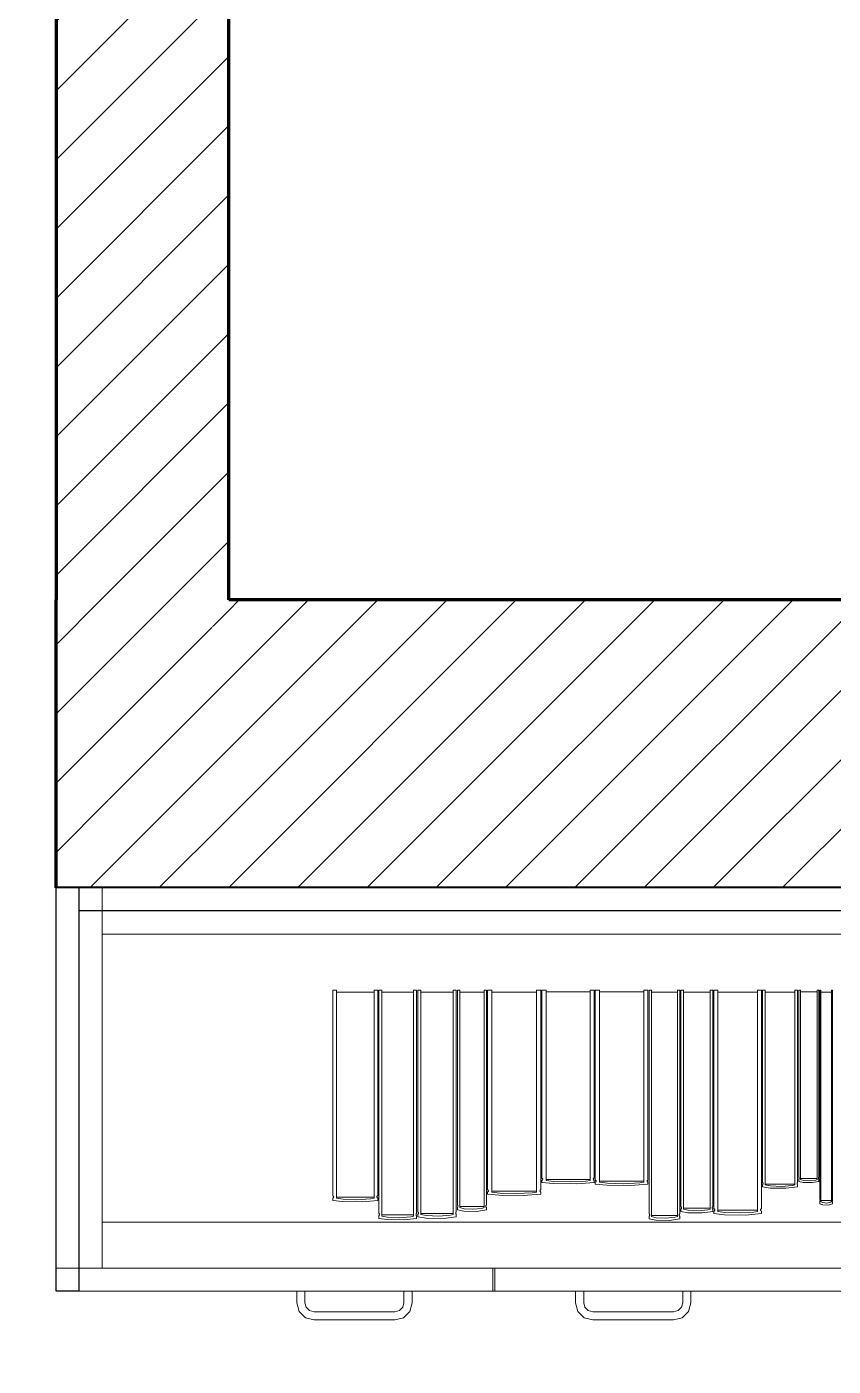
# Model space of a CAD drawing. Header units: inches. Extents: x -19 to 5698, y -728 to 92.
# Drawn here: x 323.095 to 323.795, y 11.035 to 12.197 of the extents above; entities that cross this region are included whole.
import ezdxf

# ---------------------------------------------------------------- set-up
doc = ezdxf.new("R2010")
doc.units = ezdxf.units.IN
doc.header["$MEASUREMENT"] = 0
doc.set_wipeout_variables(frame=1)
doc.linetypes.add('HIDDEN', pattern=[0.375, 0.25, -0.125])
doc.linetypes.add('Wipeout_Contour', pattern=[1, 0, -1])
doc.layers.add('00 conduct tomacorr', color=120, linetype='HIDDEN', lineweight=30)
for name, color, linetype in [('02 _ ARQ _ ZON _ Espacio.3D', 7, 'Continuous'), ('08 _ STR _ EXT _ 07 Losa Aligerada', 7, 'Continuous'), ('Estructura - 04 MURO', 7, 'Continuous'), ('Interior - Mobiliario', 7, 'Continuous')]:
    doc.layers.add(name, color=color, linetype=linetype)
pattern_1 = [(45, (277.50006, 1e-08), (-0.030052038, 0.030052038), [])]

msp = doc.modelspace()

# ---------------------------------------------------------------- linework, layer by layer
at = {"layer": '02 _ ARQ _ ZON _ Espacio.3D', "color": 254, "linetype": 'Continuous', "lineweight": 0, "flags": 128}
msp.add_lwpolyline([(321.57, 16.9), (321.22, 16.9), (321.22, 7.7), (321.57, 7.7), (321.57, 8.1), (322.07, 8.1), (322.07, 7.35), (328.17, 7.35), (328.17, 7.7), (328.57, 7.7), (328.57, 8.1), (328.92, 8.1), (328.92, 11.45), (323.12, 11.45), (323.12, 16.1), (321.57, 16.1)], close=True, dxfattribs=at)
at = {"layer": '08 _ STR _ EXT _ 07 Losa Aligerada', "color": 7, "linetype": 'Continuous', "lineweight": 18, "flags": 128}
msp.add_lwpolyline([(323.27, 11.7), (323.27, 12.6005), (324.77, 12.6005), (324.77, 11.7)], close=True, dxfattribs=at)
at = {"layer": 'Interior - Mobiliario', "color": 175, "linetype": 'Continuous', "lineweight": 13}
for p, q in [((323.14, 11.43), (323.14, 11.12)), ((324.6, 11.43), (323.14, 11.43)), ((323.16, 11.41), (323.16, 11.16)), ((323.16, 11.41), (324.58, 11.41)), ((323.3634, 11.3613), (323.3603, 11.3613)), ((323.3603, 11.3613), (323.3603, 11.1828)), ((323.3634, 11.1806), (323.3634, 11.3613)), ((323.3961, 11.3595), (323.3634, 11.3595)), ((323.3992, 11.3613), (323.3961, 11.3613)), ((323.3961, 11.3613), (323.3961, 11.1806)), ((323.3992, 11.1828), (323.3992, 11.3613)), ((323.4028, 11.3613), (323.4002, 11.3613)), ((323.4002, 11.3613), (323.4002, 11.1676)), ((323.4028, 11.1652), (323.4028, 11.3613)), ((323.4304, 11.3594), (323.4028, 11.3594)), ((323.433, 11.3613), (323.4304, 11.3613)), ((323.4304, 11.3613), (323.4304, 11.1652)), ((323.433, 11.1676), (323.433, 11.3613)), ((323.4367, 11.3613), (323.434, 11.3613)), ((323.434, 11.3613), (323.434, 11.1689)), ((323.4367, 11.1665), (323.4367, 11.3613)), ((323.4648, 11.3594), (323.4367, 11.3594)), ((323.4674, 11.3613), (323.4648, 11.3613)), ((323.4648, 11.3613), (323.4648, 11.1665)), ((323.4674, 11.1689), (323.4674, 11.3613)), ((323.4704, 11.3613), (323.4684, 11.3613)), ((323.4684, 11.3613), (323.4684, 11.1748)), ((323.4704, 11.1725), (323.4704, 11.3613)), ((323.4915, 11.3594), (323.4704, 11.3594)), ((323.4935, 11.3613), (323.4915, 11.3613)), ((323.4915, 11.3613), (323.4915, 11.1725)), ((323.4935, 11.1748), (323.4935, 11.3613)), ((323.4982, 11.3613), (323.4945, 11.3613)), ((323.4945, 11.3613), (323.4945, 11.188)), ((323.4982, 11.1859), (323.4982, 11.3613)), ((323.5371, 11.3596), (323.4982, 11.3596)), ((323.5408, 11.3613), (323.5371, 11.3613)), ((323.5371, 11.3613), (323.5371, 11.1859)), ((323.5408, 11.188), (323.5408, 11.3613)), ((323.5454, 11.3613), (323.5418, 11.3613)), ((323.5418, 11.3613), (323.5418, 11.1981)), ((323.5454, 11.1961), (323.5454, 11.3613)), ((323.5835, 11.3597), (323.5454, 11.3597)), ((323.5871, 11.3613), (323.5835, 11.3613)), ((323.5835, 11.3613), (323.5835, 11.1961)), ((323.5871, 11.1981), (323.5871, 11.3613)), ((323.5918, 11.3613), (323.5881, 11.3613)), ((323.5881, 11.3613), (323.5881, 11.1966)), ((323.5918, 11.1945), (323.5918, 11.3613)), ((323.6302, 11.3597), (323.5918, 11.3597)), ((323.6338, 11.3613), (323.6302, 11.3613)), ((323.6302, 11.3613), (323.6302, 11.1945)), ((323.6338, 11.1966), (323.6338, 11.3613)), ((323.6369, 11.3613), (323.6348, 11.3613)), ((323.6348, 11.3613), (323.6348, 11.1671)), ((323.6369, 11.1648), (323.6369, 11.3613)), ((323.6593, 11.3594), (323.6369, 11.3594)), ((323.6614, 11.3613), (323.6593, 11.3613)), ((323.6593, 11.3613), (323.6593, 11.1648)), ((323.6614, 11.1671), (323.6614, 11.3613)), ((323.6646, 11.3613), (323.6624, 11.3613)), ((323.6624, 11.3613), (323.6624, 11.1734)), ((323.6646, 11.1711), (323.6646, 11.3613)), ((323.6878, 11.3594), (323.6646, 11.3594)), ((323.6901, 11.3613), (323.6878, 11.3613)), ((323.6878, 11.3613), (323.6878, 11.1711)), ((323.6901, 11.1734), (323.6901, 11.3613)), ((323.6944, 11.3613), (323.6911, 11.3613)), ((323.6911, 11.3613), (323.6911, 11.1716)), ((323.6944, 11.1693), (323.6944, 11.3613)), ((323.7289, 11.3594), (323.6944, 11.3594)), ((323.7322, 11.3613), (323.7289, 11.3613)), ((323.7289, 11.3613), (323.7289, 11.1693)), ((323.7322, 11.1716), (323.7322, 11.3613)), ((323.7356, 11.3613), (323.7332, 11.3613)), ((323.7332, 11.3613), (323.7332, 11.1942)), ((323.7356, 11.1922), (323.7356, 11.3613)), ((323.7613, 11.3596), (323.7356, 11.3596)), ((323.7637, 11.3613), (323.7613, 11.3613)), ((323.7613, 11.3613), (323.7613, 11.1922)), ((323.7637, 11.1942), (323.7637, 11.3613)), ((323.7661, 11.3613), (323.7647, 11.3613)), ((323.7647, 11.3613), (323.7647, 11.199)), ((323.7661, 11.197), (323.7661, 11.3613)), ((323.7807, 11.3597), (323.7661, 11.3597)), ((323.7821, 11.3613), (323.7807, 11.3613)), ((323.7807, 11.3613), (323.7807, 11.197)), ((323.7821, 11.199), (323.7821, 11.3613)), ((323.7839, 11.3613), (323.7831, 11.3613)), ((323.7831, 11.3613), (323.7831, 11.18)), ((323.7839, 11.1778), (323.7839, 11.3613)), ((323.7932, 11.3595), (323.7839, 11.3595)), ((323.7941, 11.3613), (323.7932, 11.3613)), ((323.7932, 11.3613), (323.7932, 11.1778)), ((323.7941, 11.18), (323.7941, 11.3613)), ((323.5418, 11.1981), (323.5421, 11.1979)), ((323.542, 11.1963), (323.5418, 11.1962)), ((323.5418, 11.1962), (323.5418, 11.1944)), ((323.5423, 11.1965), (323.542, 11.1963)), ((323.5421, 11.1979), (323.5423, 11.1977)), ((323.5423, 11.1977), (323.5425, 11.1975)), ((323.5425, 11.1968), (323.5423, 11.1965)), ((323.5425, 11.1975), (323.5426, 11.1973)), ((323.5426, 11.197), (323.5425, 11.1968)), ((323.5426, 11.1973), (323.5426, 11.197)), ((323.5454, 11.1969), (323.5835, 11.1969)), ((323.5522, 11.1953), (323.5454, 11.1961)), ((323.5662, 11.1949), (323.5522, 11.1953)), ((323.58, 11.1956), (323.5662, 11.1949)), ((323.5835, 11.1961), (323.58, 11.1956)), ((323.5863, 11.1973), (323.5865, 11.1976)), ((323.5863, 11.1971), (323.5863, 11.1973)), ((323.5864, 11.1968), (323.5863, 11.1971)), ((323.5866, 11.1966), (323.5864, 11.1968)), ((323.5865, 11.1976), (323.5866, 11.1978)), ((323.5866, 11.1978), (323.5869, 11.198)), ((323.5869, 11.1964), (323.5866, 11.1966)), ((323.5869, 11.198), (323.5871, 11.1981)), ((323.5871, 11.1962), (323.5869, 11.1964)), ((323.5871, 11.1944), (323.5871, 11.1962)), ((323.5881, 11.1966), (323.5883, 11.1964)), ((323.5883, 11.1964), (323.5886, 11.1962)), ((323.5887, 11.1952), (323.5885, 11.195)), ((323.5886, 11.1962), (323.5888, 11.196)), ((323.5888, 11.1955), (323.5887, 11.1952)), ((323.5888, 11.196), (323.5889, 11.1957)), ((323.5889, 11.1957), (323.5888, 11.1955)), ((323.5918, 11.1954), (323.6302, 11.1954)), ((323.6331, 11.1958), (323.6332, 11.196)), ((323.6331, 11.1955), (323.6331, 11.1958)), ((323.6331, 11.1953), (323.6331, 11.1955)), ((323.6333, 11.195), (323.6331, 11.1953)), ((323.6332, 11.196), (323.6334, 11.1962)), ((323.6334, 11.1962), (323.6336, 11.1965)), ((323.6336, 11.1965), (323.6338, 11.1966)), ((323.7647, 11.199), (323.7648, 11.1988)), ((323.7648, 11.1972), (323.7647, 11.1971)), ((323.7647, 11.1971), (323.7647, 11.1953)), ((323.7647, 11.1953), (323.7685, 11.1944)), ((323.7648, 11.1988), (323.7649, 11.1986)), ((323.7649, 11.1974), (323.7648, 11.1972)), ((323.7649, 11.1986), (323.765, 11.1984)), ((323.765, 11.1977), (323.7649, 11.1974)), ((323.765, 11.1984), (323.765, 11.1981)), ((323.765, 11.1981), (323.765, 11.1979)), ((323.765, 11.1979), (323.765, 11.1977)), ((323.7661, 11.1978), (323.7807, 11.1978)), ((323.7687, 11.1962), (323.7661, 11.197)), ((323.774, 11.1958), (323.7687, 11.1962)), ((323.7794, 11.1965), (323.774, 11.1958)), ((323.7763, 11.1942), (323.7821, 11.1953)), ((323.7807, 11.197), (323.7794, 11.1965)), ((323.7818, 11.1984), (323.7819, 11.1987)), ((323.7818, 11.1982), (323.7818, 11.1984)), ((323.7818, 11.198), (323.7818, 11.1982)), ((323.7818, 11.1977), (323.7818, 11.198)), ((323.7819, 11.1975), (323.7818, 11.1977)), ((323.7819, 11.1987), (323.782, 11.1989)), ((323.782, 11.1973), (323.7819, 11.1975)), ((323.782, 11.1989), (323.7821, 11.199)), ((323.7821, 11.1971), (323.782, 11.1973)), ((323.7821, 11.1953), (323.7821, 11.1971)), ((323.4945, 11.188), (323.4947, 11.1879)), ((323.4947, 11.1862), (323.4945, 11.1861)), ((323.4945, 11.1861), (323.4945, 11.1841)), ((323.4945, 11.1841), (323.5047, 11.1832)), ((323.4947, 11.1879), (323.495, 11.1877)), ((323.495, 11.1864), (323.4947, 11.1862)), ((323.495, 11.1877), (323.4952, 11.1874)), ((323.4952, 11.1866), (323.495, 11.1864)), ((323.4952, 11.1874), (323.4953, 11.1872)), ((323.4953, 11.1869), (323.4952, 11.1866)), ((323.4953, 11.1872), (323.4953, 11.1869)), ((323.4982, 11.1868), (323.5371, 11.1868)), ((323.5051, 11.1851), (323.4982, 11.1859)), ((323.5194, 11.1847), (323.5051, 11.1851)), ((323.5336, 11.1854), (323.5194, 11.1847)), ((323.5254, 11.183), (323.5408, 11.1841)), ((323.5371, 11.1859), (323.5336, 11.1854)), ((323.54, 11.1872), (323.5402, 11.1875)), ((323.54, 11.187), (323.54, 11.1872)), ((323.5401, 11.1867), (323.54, 11.187)), ((323.5403, 11.1865), (323.5401, 11.1867)), ((323.5402, 11.1875), (323.5403, 11.1877)), ((323.5403, 11.1877), (323.5406, 11.1879)), ((323.5406, 11.1862), (323.5403, 11.1865)), ((323.5406, 11.1879), (323.5408, 11.188)), ((323.5408, 11.1861), (323.5406, 11.1862)), ((323.5408, 11.1841), (323.5408, 11.1861)), ((323.5418, 11.1944), (323.5517, 11.1935)), ((323.5517, 11.1935), (323.572, 11.1933)), ((323.572, 11.1933), (323.5871, 11.1944)), ((323.5883, 11.1948), (323.5881, 11.1947)), ((323.5881, 11.1947), (323.5881, 11.1929)), ((323.5881, 11.1929), (323.5981, 11.1919)), ((323.5885, 11.195), (323.5883, 11.1948)), ((323.5986, 11.1938), (323.5918, 11.1945)), ((323.5981, 11.1919), (323.6186, 11.1917)), ((323.6127, 11.1933), (323.5986, 11.1938)), ((323.6267, 11.194), (323.6127, 11.1933)), ((323.6186, 11.1917), (323.6338, 11.1929)), ((323.6302, 11.1945), (323.6267, 11.194)), ((323.6336, 11.1948), (323.6333, 11.195)), ((323.6338, 11.1947), (323.6336, 11.1948)), ((323.6338, 11.1929), (323.6338, 11.1947)), ((323.7332, 11.1942), (323.7334, 11.1941)), ((323.7333, 11.1924), (323.7332, 11.1923)), ((323.7332, 11.1923), (323.7332, 11.1905)), ((323.7332, 11.1905), (323.7399, 11.1895)), ((323.7335, 11.1926), (323.7333, 11.1924)), ((323.7334, 11.1941), (323.7335, 11.1938)), ((323.7335, 11.1938), (323.7336, 11.1936)), ((323.7336, 11.1929), (323.7335, 11.1926)), ((323.7336, 11.1936), (323.7337, 11.1934)), ((323.7337, 11.1931), (323.7336, 11.1929)), ((323.7337, 11.1934), (323.7337, 11.1931)), ((323.7356, 11.193), (323.7613, 11.193)), ((323.7402, 11.1914), (323.7356, 11.1922)), ((323.7399, 11.1895), (323.7535, 11.1893)), ((323.7496, 11.1909), (323.7402, 11.1914)), ((323.7589, 11.1917), (323.7496, 11.1909)), ((323.7535, 11.1893), (323.7637, 11.1905)), ((323.7613, 11.1922), (323.7589, 11.1917)), ((323.7632, 11.1934), (323.7633, 11.1937)), ((323.7632, 11.1932), (323.7632, 11.1934)), ((323.7632, 11.1929), (323.7632, 11.1932)), ((323.7634, 11.1927), (323.7632, 11.1929)), ((323.7633, 11.1937), (323.7634, 11.1939)), ((323.7634, 11.1939), (323.7636, 11.1941)), ((323.7635, 11.1925), (323.7634, 11.1927)), ((323.7637, 11.1923), (323.7635, 11.1925)), ((323.7636, 11.1941), (323.7637, 11.1942)), ((323.7637, 11.1905), (323.7637, 11.1923)), ((323.7685, 11.1944), (323.7763, 11.1942)), ((323.3603, 11.1828), (323.3605, 11.1827)), ((323.3605, 11.1809), (323.3603, 11.1808)), ((323.3603, 11.1808), (323.3603, 11.1788)), ((323.3603, 11.1788), (323.3688, 11.1778)), ((323.3605, 11.1827), (323.3607, 11.1824)), ((323.3607, 11.1811), (323.3605, 11.1809)), ((323.3607, 11.1824), (323.3609, 11.1822)), ((323.3609, 11.1814), (323.3607, 11.1811)), ((323.3609, 11.1822), (323.361, 11.1819)), ((323.361, 11.1819), (323.3609, 11.1816)), ((323.3609, 11.1816), (323.3609, 11.1814)), ((323.3634, 11.1816), (323.3961, 11.1816)), ((323.3692, 11.1798), (323.3634, 11.1806)), ((323.3688, 11.1778), (323.3862, 11.1776)), ((323.3812, 11.1793), (323.3692, 11.1798)), ((323.3931, 11.1801), (323.3812, 11.1793)), ((323.3862, 11.1776), (323.3992, 11.1788)), ((323.3961, 11.1806), (323.3931, 11.1801)), ((323.3985, 11.182), (323.3986, 11.1822)), ((323.3985, 11.1817), (323.3985, 11.182)), ((323.3986, 11.1814), (323.3985, 11.1817)), ((323.3986, 11.1822), (323.3988, 11.1825)), ((323.3987, 11.1812), (323.3986, 11.1814)), ((323.399, 11.1809), (323.3987, 11.1812)), ((323.3988, 11.1825), (323.399, 11.1827)), ((323.399, 11.1827), (323.3992, 11.1828)), ((323.3992, 11.1808), (323.399, 11.1809)), ((323.3992, 11.1788), (323.3992, 11.1808)), ((323.4684, 11.1748), (323.4686, 11.1746)), ((323.4685, 11.1728), (323.4684, 11.1727)), ((323.4684, 11.1727), (323.4684, 11.1706)), ((323.4687, 11.173), (323.4685, 11.1728)), ((323.4686, 11.1746), (323.4687, 11.1744)), ((323.4687, 11.1744), (323.4688, 11.1741)), ((323.4688, 11.1733), (323.4687, 11.173)), ((323.4688, 11.1741), (323.4689, 11.1738)), ((323.4689, 11.1735), (323.4688, 11.1733)), ((323.4689, 11.1738), (323.4689, 11.1735)), ((323.4704, 11.1734), (323.4915, 11.1734)), ((323.4742, 11.1716), (323.4704, 11.1725)), ((323.4896, 11.1719), (323.4819, 11.1711)), ((323.4915, 11.1725), (323.4896, 11.1719)), ((323.4931, 11.1742), (323.4933, 11.1744)), ((323.4931, 11.1739), (323.4931, 11.1742)), ((323.4931, 11.1736), (323.4931, 11.1739)), ((323.4931, 11.1733), (323.4931, 11.1736)), ((323.4932, 11.1731), (323.4931, 11.1733)), ((323.4934, 11.1728), (323.4932, 11.1731)), ((323.4933, 11.1744), (323.4934, 11.1747)), ((323.4934, 11.1747), (323.4935, 11.1748)), ((323.4935, 11.1727), (323.4934, 11.1728)), ((323.4935, 11.1706), (323.4935, 11.1727)), ((323.5047, 11.1832), (323.5254, 11.183)), ((323.6624, 11.1734), (323.6625, 11.1732)), ((323.6625, 11.1732), (323.6627, 11.173)), ((323.6627, 11.173), (323.6628, 11.1727)), ((323.6628, 11.1727), (323.6629, 11.1724)), ((323.6629, 11.1724), (323.6628, 11.1722)), ((323.6628, 11.1722), (323.6628, 11.1719)), ((323.6646, 11.1721), (323.6878, 11.1721)), ((323.6896, 11.1725), (323.6897, 11.1728)), ((323.6896, 11.1722), (323.6896, 11.1725)), ((323.6896, 11.1719), (323.6896, 11.1722)), ((323.6898, 11.1717), (323.6896, 11.1719)), ((323.6897, 11.1728), (323.6898, 11.1731)), ((323.6898, 11.1731), (323.69, 11.1733)), ((323.69, 11.1733), (323.6901, 11.1734)), ((323.7831, 11.18), (323.7831, 11.1799)), ((323.7831, 11.1799), (323.7832, 11.1796)), ((323.7832, 11.1783), (323.7831, 11.1781)), ((323.7831, 11.1781), (323.7831, 11.178)), ((323.7831, 11.178), (323.7831, 11.1759)), ((323.7831, 11.1759), (323.7855, 11.1749)), ((323.7832, 11.1796), (323.7832, 11.1794)), ((323.7832, 11.1794), (323.7832, 11.1791)), ((323.7832, 11.1791), (323.7832, 11.1788)), ((323.7832, 11.1788), (323.7832, 11.1785)), ((323.7832, 11.1785), (323.7832, 11.1783)), ((323.7839, 11.1787), (323.7932, 11.1787)), ((323.7856, 11.1769), (323.7839, 11.1778)), ((323.7855, 11.1749), (323.7904, 11.1747)), ((323.789, 11.1765), (323.7856, 11.1769)), ((323.7924, 11.1772), (323.789, 11.1765)), ((323.7904, 11.1747), (323.7941, 11.1759)), ((323.7932, 11.1778), (323.7924, 11.1772)), ((323.7939, 11.1794), (323.794, 11.1797)), ((323.7939, 11.1792), (323.7939, 11.1794)), ((323.7939, 11.1789), (323.7939, 11.1792)), ((323.7939, 11.1786), (323.7939, 11.1789)), ((323.794, 11.1783), (323.7939, 11.1786)), ((323.794, 11.1799), (323.7941, 11.18)), ((323.794, 11.1797), (323.794, 11.1799)), ((323.794, 11.1781), (323.794, 11.1783)), ((323.7941, 11.178), (323.794, 11.1781)), ((323.7941, 11.1759), (323.7941, 11.178)), ((323.4002, 11.1676), (323.4004, 11.1674)), ((323.4003, 11.1655), (323.4002, 11.1654)), ((323.4002, 11.1654), (323.4002, 11.1632)), ((323.4002, 11.1632), (323.4074, 11.1621)), ((323.4005, 11.1657), (323.4003, 11.1655)), ((323.4004, 11.1674), (323.4005, 11.1672)), ((323.4005, 11.1672), (323.4007, 11.1669)), ((323.4006, 11.166), (323.4005, 11.1657)), ((323.4007, 11.1663), (323.4006, 11.166)), ((323.4007, 11.1669), (323.4007, 11.1666)), ((323.4007, 11.1666), (323.4007, 11.1663)), ((323.4028, 11.1662), (323.4304, 11.1662)), ((323.4077, 11.1643), (323.4028, 11.1652)), ((323.4074, 11.1621), (323.4221, 11.1619)), ((323.4178, 11.1638), (323.4077, 11.1643)), ((323.4279, 11.1646), (323.4178, 11.1638)), ((323.4221, 11.1619), (323.433, 11.1632)), ((323.4304, 11.1652), (323.4279, 11.1646)), ((323.4325, 11.1667), (323.4326, 11.1669)), ((323.4325, 11.1664), (323.4325, 11.1667)), ((323.4326, 11.1661), (323.4325, 11.1664)), ((323.4326, 11.1669), (323.4327, 11.1672)), ((323.4327, 11.1658), (323.4326, 11.1661)), ((323.4327, 11.1672), (323.4329, 11.1675)), ((323.4329, 11.1655), (323.4327, 11.1658)), ((323.4329, 11.1675), (323.433, 11.1676)), ((323.433, 11.1654), (323.4329, 11.1655)), ((323.433, 11.1632), (323.433, 11.1654)), ((323.434, 11.1689), (323.4342, 11.1687)), ((323.4342, 11.1668), (323.434, 11.1667)), ((323.434, 11.1667), (323.434, 11.1645)), ((323.434, 11.1645), (323.4414, 11.1635)), ((323.4342, 11.1687), (323.4344, 11.1684)), ((323.4344, 11.167), (323.4342, 11.1668)), ((323.4344, 11.1684), (323.4345, 11.1682)), ((323.4345, 11.1673), (323.4344, 11.167)), ((323.4345, 11.1682), (323.4346, 11.1679)), ((323.4346, 11.1676), (323.4345, 11.1673)), ((323.4346, 11.1679), (323.4346, 11.1676)), ((323.4367, 11.1675), (323.4648, 11.1675)), ((323.4417, 11.1656), (323.4367, 11.1665)), ((323.4414, 11.1635), (323.4563, 11.1632)), ((323.452, 11.1651), (323.4417, 11.1656)), ((323.4622, 11.1659), (323.452, 11.1651)), ((323.4563, 11.1632), (323.4674, 11.1645)), ((323.4648, 11.1665), (323.4622, 11.1659)), ((323.4669, 11.1679), (323.467, 11.1682)), ((323.4669, 11.1677), (323.4669, 11.1679)), ((323.4669, 11.1674), (323.4669, 11.1677)), ((323.4671, 11.1671), (323.4669, 11.1674)), ((323.467, 11.1682), (323.4671, 11.1685)), ((323.4671, 11.1685), (323.4673, 11.1688)), ((323.4673, 11.1668), (323.4671, 11.1671)), ((323.4673, 11.1688), (323.4674, 11.1689)), ((323.4674, 11.1667), (323.4673, 11.1668)), ((323.4674, 11.1645), (323.4674, 11.1667)), ((323.4684, 11.1706), (323.4739, 11.1695)), ((323.4739, 11.1695), (323.4851, 11.1693)), ((323.4819, 11.1711), (323.4742, 11.1716)), ((323.4851, 11.1693), (323.4935, 11.1706)), ((323.6348, 11.1671), (323.635, 11.167)), ((323.6349, 11.165), (323.6348, 11.1649)), ((323.6348, 11.1649), (323.6348, 11.1628)), ((323.6348, 11.1628), (323.6406, 11.1617)), ((323.6351, 11.1653), (323.6349, 11.165)), ((323.635, 11.167), (323.6351, 11.1667)), ((323.6351, 11.1667), (323.6352, 11.1664)), ((323.6352, 11.1656), (323.6351, 11.1653)), ((323.6352, 11.1664), (323.6353, 11.1661)), ((323.6353, 11.1658), (323.6352, 11.1656)), ((323.6353, 11.1661), (323.6353, 11.1658)), ((323.6369, 11.1657), (323.6593, 11.1657)), ((323.6409, 11.1638), (323.6369, 11.1648)), ((323.6406, 11.1617), (323.6525, 11.1614)), ((323.6491, 11.1633), (323.6409, 11.1638)), ((323.6573, 11.1642), (323.6491, 11.1633)), ((323.6525, 11.1614), (323.6614, 11.1628)), ((323.6593, 11.1648), (323.6573, 11.1642)), ((323.6609, 11.1659), (323.661, 11.1662)), ((323.661, 11.1656), (323.6609, 11.1659)), ((323.661, 11.1665), (323.6611, 11.1668)), ((323.661, 11.1662), (323.661, 11.1665)), ((323.6611, 11.1653), (323.661, 11.1656)), ((323.6611, 11.1668), (323.6613, 11.167)), ((323.6612, 11.1651), (323.6611, 11.1653)), ((323.6614, 11.1649), (323.6612, 11.1651)), ((323.6613, 11.167), (323.6614, 11.1671)), ((323.6614, 11.1628), (323.6614, 11.1649)), ((323.6625, 11.1714), (323.6624, 11.1713)), ((323.6624, 11.1713), (323.6624, 11.1692)), ((323.6624, 11.1692), (323.6685, 11.1681)), ((323.6627, 11.1716), (323.6625, 11.1714)), ((323.6628, 11.1719), (323.6627, 11.1716)), ((323.6687, 11.1702), (323.6646, 11.1711)), ((323.6685, 11.1681), (323.6808, 11.1679)), ((323.6773, 11.1697), (323.6687, 11.1702)), ((323.6857, 11.1705), (323.6773, 11.1697)), ((323.6808, 11.1679), (323.6901, 11.1692)), ((323.6878, 11.1711), (323.6857, 11.1705)), ((323.6899, 11.1714), (323.6898, 11.1717)), ((323.6901, 11.1713), (323.6899, 11.1714)), ((323.6901, 11.1692), (323.6901, 11.1713)), ((323.6911, 11.1716), (323.6913, 11.1714)), ((323.6912, 11.1696), (323.6911, 11.1695)), ((323.6911, 11.1695), (323.6911, 11.1673)), ((323.6911, 11.1673), (323.7001, 11.1663)), ((323.6915, 11.1698), (323.6912, 11.1696)), ((323.6913, 11.1714), (323.6915, 11.1712)), ((323.6915, 11.1712), (323.6917, 11.1709)), ((323.6916, 11.1701), (323.6915, 11.1698)), ((323.6917, 11.1704), (323.6916, 11.1701)), ((323.6917, 11.1709), (323.6917, 11.1706)), ((323.6917, 11.1706), (323.6917, 11.1704)), ((323.6944, 11.1703), (323.7289, 11.1703)), ((323.7005, 11.1684), (323.6944, 11.1693)), ((323.7001, 11.1663), (323.7185, 11.166)), ((323.7132, 11.1679), (323.7005, 11.1684)), ((323.7258, 11.1687), (323.7132, 11.1679)), ((323.7185, 11.166), (323.7322, 11.1673)), ((323.7289, 11.1693), (323.7258, 11.1687)), ((323.7315, 11.1707), (323.7316, 11.171)), ((323.7315, 11.1704), (323.7315, 11.1707)), ((323.7316, 11.1701), (323.7315, 11.1704)), ((323.7316, 11.171), (323.7318, 11.1712)), ((323.7317, 11.1699), (323.7316, 11.1701)), ((323.732, 11.1696), (323.7317, 11.1699)), ((323.7318, 11.1712), (323.732, 11.1715)), ((323.732, 11.1715), (323.7322, 11.1716)), ((323.7322, 11.1695), (323.732, 11.1696)), ((323.7322, 11.1673), (323.7322, 11.1695)), ((323.16, 11.16), (323.16, 11.12)), ((324.58, 11.16), (323.16, 11.16)), ((323.14, 11.12), (324.6, 11.12)), ((323.16, 11.12), (324.58, 11.12)), ((323.499, 11.1), (323.499, 11.12)), ((323.86, 11.12), (323.501, 11.12)), ((323.501, 11.1), (323.501, 11.12)), ((323.329, 11.09), (323.329, 11.1)), ((323.329, 11.1), (323.336, 11.1)), ((323.336, 11.1), (323.336, 11.09)), ((323.422, 11.09), (323.422, 11.1)), ((323.422, 11.1), (323.429, 11.1)), ((323.429, 11.1), (323.429, 11.09)), ((323.86, 11.1), (323.501, 11.1)), ((323.571, 11.1), (323.571, 11.09)), ((323.578, 11.1), (323.571, 11.1)), ((323.578, 11.09), (323.578, 11.1)), ((323.664, 11.1), (323.664, 11.09)), ((323.671, 11.1), (323.664, 11.1)), ((323.671, 11.09), (323.671, 11.1)), ((323.331, 11.0825), (323.329, 11.09)), ((323.3365, 11.077), (323.331, 11.0825)), ((323.336, 11.09), (323.3371, 11.086)), ((323.3371, 11.086), (323.34, 11.0831)), ((323.34, 11.0831), (323.344, 11.082)), ((323.344, 11.082), (323.414, 11.082)), ((323.414, 11.082), (323.418, 11.0831)), ((323.418, 11.0831), (323.421, 11.086)), ((323.421, 11.086), (323.422, 11.09)), ((323.427, 11.0825), (323.4215, 11.077)), ((323.429, 11.09), (323.427, 11.0825)), ((323.571, 11.09), (323.573, 11.0825)), ((323.573, 11.0825), (323.5785, 11.077)), ((323.5791, 11.086), (323.578, 11.09)), ((323.582, 11.0831), (323.5791, 11.086)), ((323.586, 11.082), (323.582, 11.0831)), ((323.656, 11.082), (323.586, 11.082)), ((323.66, 11.0831), (323.656, 11.082)), ((323.663, 11.086), (323.66, 11.0831)), ((323.664, 11.09), (323.663, 11.086)), ((323.6635, 11.077), (323.669, 11.0825)), ((323.669, 11.0825), (323.671, 11.09)), ((323.344, 11.075), (323.3365, 11.077)), ((323.414, 11.075), (323.344, 11.075)), ((323.4215, 11.077), (323.414, 11.075)), ((323.5785, 11.077), (323.586, 11.075)), ((323.586, 11.075), (323.656, 11.075)), ((323.656, 11.075), (323.6635, 11.077))]:
    msp.add_line(p, q, dxfattribs=at)

# ---------------------------------------------------------------- next in the draw order: wipeouts: each hides what was drawn before it
at = {"color": 254, "linetype": 'Wipeout_Contour', "lineweight": 0, "ltscale": 9831.66722}
msp.add_wipeout([(323.27, 11.7), (323.27, 17.4), (323.12, 17.4), (323.12, 11.7)], dxfattribs=at).dxf.layer = 'Estructura - 04 MURO'

# ---------------------------------------------------------------- next in the draw order: hatches: boundary and pattern name
at = {"layer": 'Estructura - 04 MURO', "linetype": 'Continuous', "lineweight": 5}
h = msp.add_hatch(dxfattribs=at)
h.set_pattern_fill('LADRILLO_COMÚN_0002', color=250, style=0, pattern_type=2)
h.set_pattern_definition(pattern_1)
h.paths.add_polyline_path([(323.27, 11.7), (323.27, 17.4), (323.12, 17.4), (323.12, 11.7)])

# ---------------------------------------------------------------- next in the draw order: linework, layer by layer
at = {"layer": 'Estructura - 04 MURO', "color": 7, "linetype": 'Continuous', "lineweight": 80, "flags": 128}
for points in [[(323.12, 16.1), (323.12, 11.7)], [(323.27, 11.7), (323.27, 12.6005)]]:
    msp.add_lwpolyline(points, dxfattribs=at)

# ---------------------------------------------------------------- next in the draw order: wipeouts: each hides what was drawn before it
at = {"color": 254, "linetype": 'Wipeout_Contour', "lineweight": 0, "ltscale": 7374.125967}
msp.add_wipeout([(323.27, 11.7), (323.12, 11.7), (323.12, 11.45)], dxfattribs=at).dxf.layer = 'Estructura - 04 MURO'

# ---------------------------------------------------------------- next in the draw order: hatches: boundary and pattern name
at = {"layer": 'Estructura - 04 MURO', "linetype": 'Continuous', "lineweight": 5}
h = msp.add_hatch(dxfattribs=at)
h.set_pattern_fill('LADRILLO_COMÚN_0002', color=250, style=0, pattern_type=2)
h.set_pattern_definition(pattern_1)
h.paths.add_polyline_path([(323.27, 11.7), (323.12, 11.7), (323.12, 11.45)])

# ---------------------------------------------------------------- next in the draw order: wipeouts: each hides what was drawn before it
at = {"color": 254, "linetype": 'Wipeout_Contour', "lineweight": 0, "ltscale": 7373.270096}
msp.add_wipeout([(323.27, 11.7), (323.12, 11.45), (323.27, 11.45)], dxfattribs=at).dxf.layer = 'Estructura - 04 MURO'

# ---------------------------------------------------------------- next in the draw order: hatches: boundary and pattern name
at = {"layer": 'Estructura - 04 MURO', "linetype": 'Continuous', "lineweight": 5}
h = msp.add_hatch(dxfattribs=at)
h.set_pattern_fill('LADRILLO_COMÚN_0002', color=250, style=0, pattern_type=2)
h.set_pattern_definition(pattern_1)
h.paths.add_polyline_path([(323.27, 11.7), (323.12, 11.45), (323.27, 11.45)])

# ---------------------------------------------------------------- next in the draw order: linework, layer by layer
at = {"layer": 'Estructura - 04 MURO', "color": 7, "linetype": 'Continuous', "lineweight": 80, "flags": 128}
msp.add_lwpolyline([(323.12, 11.45), (323.12, 11.7)], dxfattribs=at)

# ---------------------------------------------------------------- next in the draw order: wipeouts: each hides what was drawn before it
at = {"color": 254, "linetype": 'Wipeout_Contour', "lineweight": 0, "ltscale": 9842.997049}
msp.add_wipeout([(328.8199, 11.7), (323.27, 11.7), (323.27, 11.45), (328.8199, 11.45)], dxfattribs=at).dxf.layer = 'Estructura - 04 MURO'

# ---------------------------------------------------------------- next in the draw order: hatches: boundary and pattern name
at = {"layer": 'Estructura - 04 MURO', "linetype": 'Continuous', "lineweight": 5}
h = msp.add_hatch(dxfattribs=at)
h.set_pattern_fill('LADRILLO_COMÚN_0002', color=250, style=0, pattern_type=2)
h.set_pattern_definition(pattern_1)
h.paths.add_polyline_path([(328.8199, 11.7), (323.27, 11.7), (323.27, 11.45), (328.8199, 11.45)])

# ---------------------------------------------------------------- next in the draw order: linework, layer by layer
at = {"layer": 'Estructura - 04 MURO', "color": 7, "linetype": 'Continuous', "lineweight": 80, "flags": 128}
for points in [[(324.77, 11.7), (323.27, 11.7)], [(323.12, 11.45), (328.8199, 11.45)]]:
    msp.add_lwpolyline(points, dxfattribs=at)

# ---------------------------------------------------------------- next in the draw order: wipeouts: each hides what was drawn before it
at = {"color": 254, "linetype": 'Wipeout_Contour', "lineweight": 0, "ltscale": 9834.294836}
msp.add_wipeout([(323.14, 11.43), (324.6, 11.43), (324.6, 11.45), (323.14, 11.45)], dxfattribs=at).dxf.layer = 'Interior - Mobiliario'

# ---------------------------------------------------------------- next in the draw order: linework, layer by layer
at = {"layer": 'Interior - Mobiliario', "color": 175, "linetype": 'Continuous', "lineweight": 30}
for p, q in [((324.6, 11.45), (323.14, 11.45)), ((323.14, 11.43), (323.14, 11.45)), ((324.6, 11.43), (323.14, 11.43))]:
    msp.add_line(p, q, dxfattribs=at)
at = {"layer": 'Interior - Mobiliario', "color": 175, "linetype": 'Continuous', "lineweight": 13}
for p, q in [((323.14, 11.45), (323.14, 11.43)), ((324.6, 11.45), (323.14, 11.45)), ((323.16, 11.45), (323.16, 11.41)), ((324.58, 11.45), (323.16, 11.45)), ((323.14, 11.43), (324.6, 11.43))]:
    msp.add_line(p, q, dxfattribs=at)

# ---------------------------------------------------------------- next in the draw order: wipeouts: each hides what was drawn before it
at = {"color": 254, "linetype": 'Wipeout_Contour', "lineweight": 0, "ltscale": 9831.331845}
msp.add_wipeout([(323.12, 11.1), (323.14, 11.1), (323.14, 11.45), (323.12, 11.45)], dxfattribs=at).dxf.layer = 'Interior - Mobiliario'

# ---------------------------------------------------------------- next in the draw order: linework, layer by layer
at = {"layer": '00 conduct tomacorr'}
msp.add_arc((324.6036, 16.6486, -0.0007), 6.8893, 219.64214, 270.04819, dxfattribs=at)
at = {"layer": 'Interior - Mobiliario', "color": 175, "linetype": 'Continuous', "lineweight": 30}
for p, q in [((323.14, 11.45), (323.12, 11.45)), ((323.12, 11.1), (323.12, 11.45)), ((323.14, 11.1), (323.14, 11.45)), ((323.14, 11.1), (323.12, 11.1))]:
    msp.add_line(p, q, dxfattribs=at)
at = {"layer": 'Interior - Mobiliario', "color": 175, "linetype": 'Continuous', "lineweight": 13}
for p, q in [((323.12, 11.45), (323.12, 11.1)), ((323.14, 11.45), (323.12, 11.45)), ((323.12, 11.45), (323.12, 11.12)), ((323.16, 11.45), (323.12, 11.45)), ((323.12, 11.1), (323.12, 11.45)), ((323.12, 11.45), (324.62, 11.45)), ((323.14, 11.1), (323.14, 11.45)), ((323.14, 11.45), (323.14, 11.1)), ((324.6, 11.45), (323.14, 11.45)), ((323.14, 11.43), (323.14, 11.1)), ((324.6, 11.43), (323.14, 11.43)), ((323.14, 11.43), (323.14, 11.12)), ((324.6, 11.43), (323.14, 11.43)), ((323.14, 11.43), (323.14, 11.12)), ((324.6, 11.43), (323.14, 11.43)), ((323.12, 11.12), (323.16, 11.12)), ((323.14, 11.12), (324.6, 11.12)), ((323.14, 11.12), (324.6, 11.12)), ((323.14, 11.12), (323.499, 11.12)), ((323.14, 11.1), (323.14, 11.12)), ((323.12, 11.1), (323.14, 11.1)), ((324.62, 11.1), (323.12, 11.1)), ((323.14, 11.1), (324.6, 11.1)), ((323.14, 11.1), (324.6, 11.1)), ((323.14, 11.1), (323.499, 11.1))]:
    msp.add_line(p, q, dxfattribs=at)

doc.saveas('drawing.dxf')
